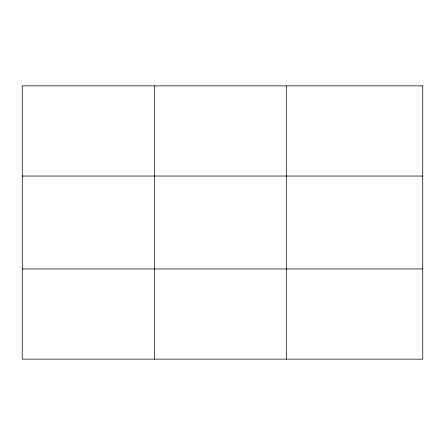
<?xml version="1.0" encoding="UTF-8"?>
<svg xmlns="http://www.w3.org/2000/svg" width="445" height="445" viewBox="0 0 445 445"><rect width="100%" height="100%" fill="white"/><g stroke="black" fill="none" stroke-linecap="round" stroke-linejoin="round"><path stroke-width="0.67" d="M154.415 359.143L154.415 85.857M286.58 359.143L286.58 85.857M22.25 176.042L422.75 176.042M22.25 268.958L422.75 268.958M422.75 85.857L422.75 359.143L22.25 359.143L22.25 85.857L422.75 85.857"/></g></svg>
